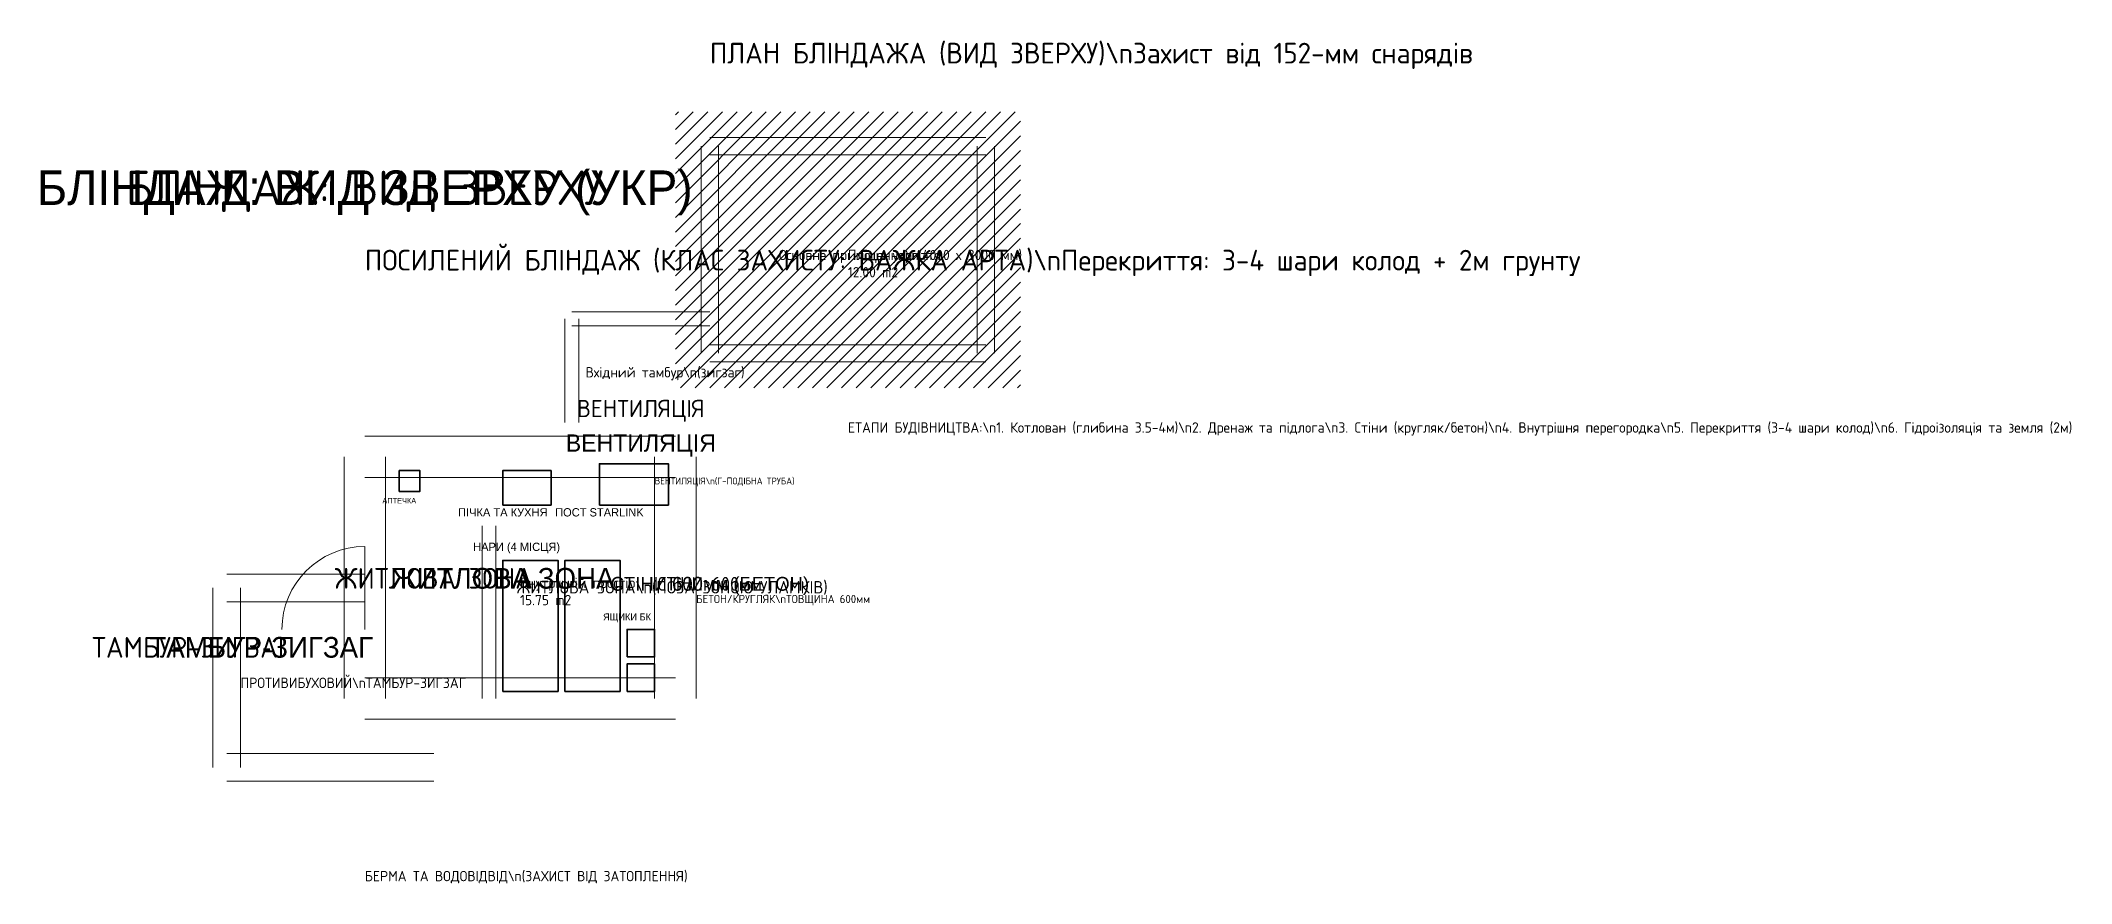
# Model space of a CAD drawing. Extents: x -4696 to 24727, y -2681 to 9531.
import ezdxf
from ezdxf.enums import TextEntityAlignment as Align

# ---------------------------------------------------------------- set-up
doc = ezdxf.new("R2010")
doc.units = 0
for name, color, linetype, lineweight in [('Анотації_Бліндаж', 7, 'CONTINUOUS', 0), ('Анотації_ВИДИМІ', 1, 'CONTINUOUS', 50), ('Анотації_УКР_ВИДИМІ', 7, 'CONTINUOUS', 0), ('Внутрішні_Елементи', 7, 'CONTINUOUS', 0), ('Засипка_Землею', 7, 'CONTINUOUS', 0), ('Конструктив_Захищений', 7, 'CONTINUOUS', 0), ('План_Будівництва', 7, 'CONTINUOUS', 0), ('Розміри_Бліндаж', 7, 'CONTINUOUS', 0), ('Стіни_Бліндажа', 7, 'CONTINUOUS', 0)]:
    doc.layers.add(name, color=color, linetype=linetype, lineweight=lineweight)
doc.layers.add('Інтер_єр_Детально', color=96, linetype='CONTINUOUS', lineweight=35, true_color=0x008000)
doc.styles.get("Standard").update_dxf_attribs({"font": 'Standard'})
doc.styles.add('unicode', font='unicode')

msp = doc.modelspace()

# ---------------------------------------------------------------- linework, layer by layer
at = {"layer": 'Внутрішні_Елементи'}
for p, q in [((1700, 0), (1700, 2500)), ((1900, 0), (1900, 2500))]:
    msp.add_line(p, q, dxfattribs=at)
msp.add_circle((0, 0), 0, dxfattribs=at)
at = {"layer": 'Засипка_Землею'}
for p, q in [((4500, 4636), (8364, 8500)), ((4500, 4849), (8151, 8500)), ((4500, 5061), (7939, 8500)), ((4500, 5273), (7727, 8500)), ((4500, 5485), (7515, 8500)), ((4500, 5697), (7303, 8500)), ((4500, 5909), (7091, 8500)), ((4500, 6121), (6879, 8500)), ((4500, 6333), (6667, 8500)), ((4500, 6546), (6454, 8500)), ((4500, 6758), (6242, 8500)), ((4500, 6970), (6030, 8500)), ((4500, 7182), (5818, 8500)), ((4500, 7394), (5606, 8500)), ((4500, 7606), (5394, 8500)), ((4500, 7818), (5182, 8500)), ((4500, 8031), (4969, 8500)), ((4500, 8243), (4757, 8500)), ((4500, 8455), (4545, 8500)), ((4576, 4500), (8576, 8500)), ((4788, 4500), (8788, 8500)), ((5000, 4500), (9000, 8500)), ((5212, 4500), (9212, 8500)), ((5424, 4500), (9424, 8500)), ((5636, 4500), (9500, 8364)), ((5849, 4500), (9500, 8151)), ((6061, 4500), (9500, 7939)), ((6273, 4500), (9500, 7727)), ((6485, 4500), (9500, 7515)), ((6697, 4500), (9500, 7303)), ((6909, 4500), (9500, 7091)), ((7121, 4500), (9500, 6879)), ((7333, 4500), (9500, 6667)), ((7546, 4500), (9500, 6454)), ((7758, 4500), (9500, 6242)), ((7970, 4500), (9500, 6030)), ((8182, 4500), (9500, 5818)), ((8394, 4500), (9500, 5606)), ((8606, 4500), (9500, 5394)), ((8818, 4500), (9500, 5182)), ((9031, 4500), (9500, 4969)), ((9243, 4500), (9500, 4757)), ((9455, 4500), (9500, 4545))]:
    msp.add_line(p, q, dxfattribs=at)
at = {"layer": 'Конструктив_Захищений'}
for p, q in [((4500, 3800), (0, 3800)), ((-300, 3500), (-300, 0)), ((300, 3500), (300, 0)), ((4200, 0), (4200, 3500)), ((4800, 0), (4800, 3500)), ((4500, 3200), (0, 3200)), ((0, 1000), (0, 2200)), ((0, 1800), (-2000, 1800)), ((-2200, 1600), (-2200, -1000)), ((-1800, 1600), (-1800, -1000)), ((0, 1400), (-2000, 1400)), ((0, 300), (4500, 300)), ((0, -300), (4500, -300)), ((-2000, -800), (1000, -800)), ((-2000, -1200), (1000, -1200))]:
    msp.add_line(p, q, dxfattribs=at)
msp.add_arc((0, 1000), 1200, 90, 180, dxfattribs=at)
at = {"layer": 'Стіни_Бліндажа'}
for p, q in [((4875, 8000), (4875, 5000)), ((9000, 8125), (5000, 8125)), ((5125, 8000), (5125, 5000)), ((8875, 5000), (8875, 8000)), ((9125, 5000), (9125, 8000)), ((9000, 7875), (5000, 7875)), ((5000, 5600), (3000, 5600)), ((2900, 5500), (2900, 4000)), ((5000, 5400), (3000, 5400)), ((3100, 5500), (3100, 4000)), ((5000, 5125), (9000, 5125)), ((5000, 4875), (9000, 4875))]:
    msp.add_line(p, q, dxfattribs=at)
at = {"layer": 'Інтер_єр_Детально'}
for points in [[(500, 3000), (800, 3000), (800, 3300), (500, 3300)], [(2000, 2800), (2700, 2800), (2700, 3300), (2000, 3300)], [(3400, 2800), (4400, 2800), (4400, 3400), (3400, 3400)], [(2000, 100), (2800, 100), (2800, 2000), (2000, 2000)], [(2900, 100), (3700, 100), (3700, 2000), (2900, 2000)], [(3800, 600), (4200, 600), (4200, 1000), (3800, 1000)], [(3800, 100), (4200, 100), (4200, 500), (3800, 500)]]:
    msp.add_lwpolyline(points, close=True, dxfattribs=at)
msp.add_circle((0, 0), 0, dxfattribs=at)
msp.add_circle((0, 0), 0, dxfattribs=at)

# ---------------------------------------------------------------- texts
at = {"layer": 'Анотації_Бліндаж', "color": 7, "linetype": 'CONTINUOUS', "lineweight": 0, "attachment_point": 1}
for s, insert, char_height in [('ПЛАН БЛІНДАЖА (ВИД ЗВЕРХУ)\\nЗахист від 152-мм снарядів', (5000, 9500), 300), ('Основне приміщення\\n(4000 х 3000 мм)', (6000, 6500), 150), ('Вхідний тамбур\\n(зигзаг)', (3200, 4800), 150)]:
    msp.add_mtext(s, dxfattribs=dict(at, insert=insert, char_height=char_height))
at = {"layer": 'Анотації_ВИДИМІ'}
for s, height, p in [('БЛІНДАЖ: ВИД ЗВЕРХУ', 500, (0, 7000)), ('ВЕНТИЛЯЦІЯ', 250, (4000, 4000)), ('ЖИТЛОВА ЗОНА', 300, (1000, 1500)), ('СТІНИ 600мм', 200, (5000, 1500)), ('ТАМБУР-ЗИГЗАГ', 300, (-2500, 500))]:
    msp.add_text(s, height=height, dxfattribs=at).set_placement(p, align=Align.BOTTOM_CENTER)
at = {"layer": 'Анотації_УКР_ВИДИМІ', "style": 'unicode'}
for s, height, p in [('БЛІНДАЖ: ВИД ЗВЕРХУ (УКР)', 500, (0, 7000)), ('ВЕНТИЛЯЦІЯ', 250, (4000, 3500)), ('ЖИТЛОВА ЗОНА', 300, (2000, 1500)), ('СТІНИ 600мм (БЕТОН)', 200, (5000, 1500)), ('ТАМБУР-ЗИГЗАГ', 300, (-1500, 500))]:
    msp.add_text(s, height=height, dxfattribs=at).set_placement(p, align=Align.BOTTOM_CENTER)
at = {"layer": 'Внутрішні_Елементи', "color": 7, "linetype": 'CONTINUOUS', "lineweight": 0, "attachment_point": 1}
for s, insert, char_height in [('ПОСИЛЕНИЙ БЛІНДАЖ (КЛАС ЗАХИСТУ: ВАЖКА АРТА)\\nПерекриття: 3-4 шари колод + 2м грунту', (0, 6500), 300), ('ВЕНТИЛЯЦІЯ\\n(Г-ПОДІБНА ТРУБА)', (4200, 3200), 100), ('ЖИТЛОВА ЗОНА\\n(ПОЗА ЗОНОЮ УЛАМКІВ)', (2200, 1700), 180), ('Внутрішній простір\\P15.75 m2', (2250, 1750), 150), ('БЕТОН/КРУГЛЯК\\nТОВЩИНА 600мм', (4800, 1500), 120), ('ПРОТИВИБУХОВИЙ\\nТАМБУР-ЗИГЗАГ', (-1800, 300), 150), ('БЕРМА ТА ВОДОВІДВІД\\n(ЗАХИСТ ВІД ЗАТОПЛЕННЯ)', (0, -2500), 150)]:
    msp.add_mtext(s, dxfattribs=dict(at, insert=insert, char_height=char_height))
at = {"layer": 'План_Будівництва', "color": 7, "linetype": 'CONTINUOUS', "lineweight": 0, "insert": (7000, 4000), "char_height": 150, "attachment_point": 1}
msp.add_mtext('ЕТАПИ БУДІВНИЦТВА:\\n1. Котлован (глибина 3.5-4м)\\n2. Дренаж та підлога\\n3. Стіни (кругляк/бетон)\\n4. Внутрішня перегородка\\n5. Перекриття (3-4 шари колод)\\n6. Гідроізоляція та земля (2м)', dxfattribs=at)
at = {"layer": 'Розміри_Бліндаж', "color": 7, "linetype": 'CONTINUOUS', "lineweight": 0, "insert": (7000, 6500), "char_height": 150, "attachment_point": 1}
msp.add_mtext('Площа укриття\\P12.00 m2', dxfattribs=at)
at = {"layer": 'Інтер_єр_Детально', "style": 'unicode'}
for s, height, p in [('АПТЕЧКА', 80, (500, 2800)), ('ПІЧКА ТА КУХНЯ', 120, (2000, 2600)), ('ПОСТ STARLINK', 120, (3400, 2600)), ('НАРИ (4 МІСЦЯ)', 120, (2200, 2100)), ('ЯЩИКИ БК', 100, (3800, 1100))]:
    msp.add_text(s, height=height, dxfattribs=at).set_placement(p, align=Align.BOTTOM_CENTER)

doc.saveas('drawing.dxf')
